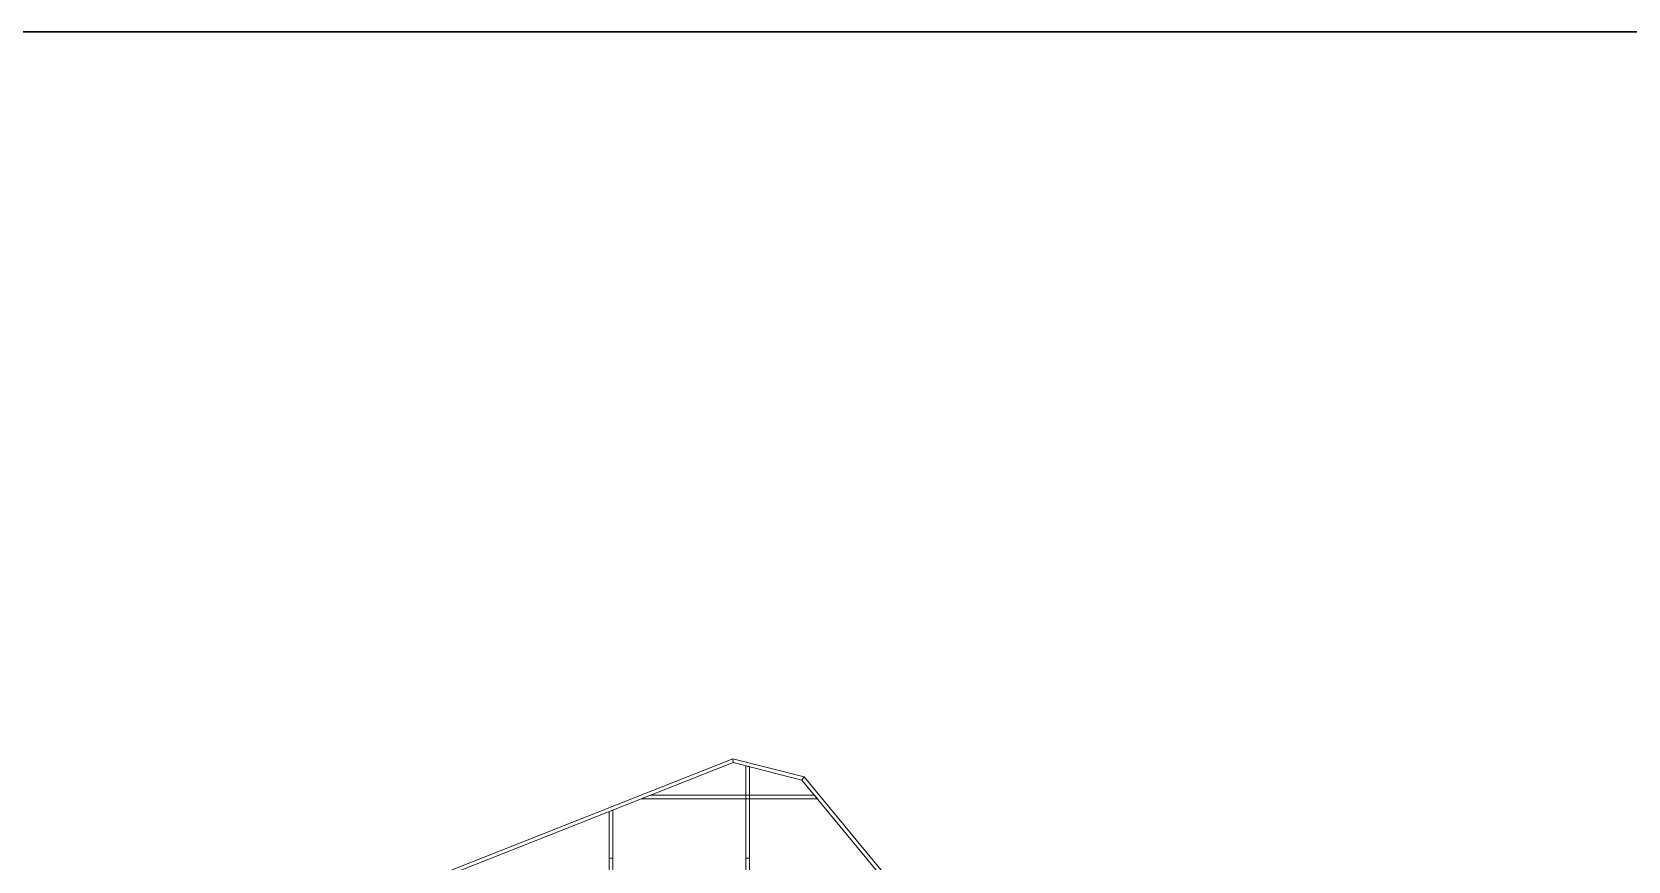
# Model space of a CAD drawing. Header units: millimetres. Extents: x -20225 to 19535, y -17853 to 10707.
# Drawn here: x 2784 to 9387, y 7277 to 10707 of the extents above; entities that cross this region are included whole.
import ezdxf

# ---------------------------------------------------------------- set-up
doc = ezdxf.new("R2010")
doc.units = ezdxf.units.MM
doc.linetypes.add('HIDDEN', pattern=[1.905, 1.27, -0.635])

msp = doc.modelspace()

# ---------------------------------------------------------------- linework, layer by layer
at = {"linetype": 'Continuous', "lineweight": 30}
msp.add_line((-20225.3, 10707.2), (19534.7, 10707.2), dxfattribs=at)
at = {"linetype": 'Continuous', "lineweight": 15}
for p, q in [((5683.6, 7700.7), (4352.1, 7174)), ((5684.6, 7685), (4357.6, 7160.1)), ((5683.6, 7700.7), (5684.6, 7685)), ((5978.2, 7625), (5683.6, 7700.7)), ((5969.7, 7611.7), (5684.6, 7685)), ((5737, 7671.5), (5737, 7549.7)), ((5752, 7667.7), (5737, 7671.5)), ((5752, 7549.7), (5752, 7667.7)), ((5978.2, 7625), (5969.7, 7611.7)), ((6675.2, 6759.1), (5969.7, 7611.7)), ((6686.7, 6768.7), (5978.2, 7625)), ((5342.7, 7549.7), (5304.7, 7534.7)), ((5304.7, 7534.7), (6033.4, 7534.7)), ((6021, 7549.7), (5342.7, 7549.7)), ((5752, 7549.7), (5737, 7549.7)), ((5737, 7534.7), (5737, 6984.7)), ((5737, 7534.7), (5752, 7534.7)), ((5752, 6984.7), (5752, 7534.7)), ((6033.4, 7534.7), (6021, 7549.7)), ((5187, 7488.1), (5172, 7482.2)), ((5172, 7482.2), (5172, 6984.7)), ((5187, 6984.7), (5187, 7488.1))]:
    msp.add_line(p, q, dxfattribs=at)
at = {"linetype": 'HIDDEN', "lineweight": 0}
for p, q in [((5737, 7534.7), (5737, 7549.7)), ((5752, 7549.7), (5752, 7534.7)), ((5187, 7289.7), (5172, 7289.7)), ((5752, 7289.7), (5737, 7289.7))]:
    msp.add_line(p, q, dxfattribs=at)

doc.saveas('drawing.dxf')
